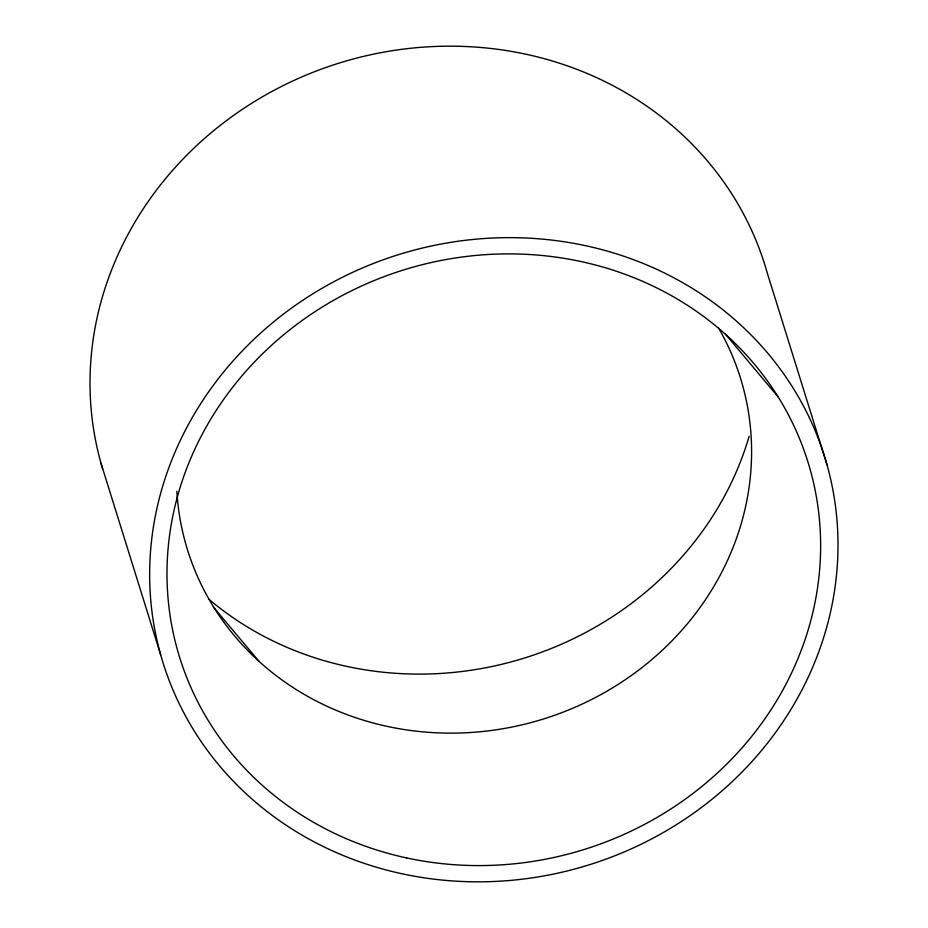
<?xml version="1.0" encoding="UTF-8"?>
<svg xmlns="http://www.w3.org/2000/svg" width="928" height="928" viewBox="0 0 928 928"><rect width="100%" height="100%" fill="white"/><g stroke="black" fill="none" stroke-linecap="round" stroke-linejoin="round"><path stroke-width="1.39" d="M725.36 334.01L778.174 396.964M213.324 606.935L258.982 661.339M826.987 464.731A346.457 319.626 -17.3 0 0 252.451 340.715A346.457 319.626 -17.3 0 0 402.021 873.77A346.457 319.626 -17.3 0 0 826.987 464.731L767.34 273.25A346.457 319.626 -17.3 0 0 344.845 61.364A346.457 319.626 -17.3 0 0 102.614 468.756M101.013 463.269L160.66 654.75M749.163 436.253A328.988 303.502 -17.3 0 1 208.638 599.024M718.62 328.071A289.513 267.09 -17.3 0 1 540.606 719.861A289.513 267.09 -17.3 0 1 176.842 491.26M406.65 857.936A328.988 303.502 -17.3 0 0 810.179 469.522A328.988 303.502 -17.3 0 0 264.619 351.758A328.988 303.502 -17.3 0 0 406.65 857.936"/></g></svg>
